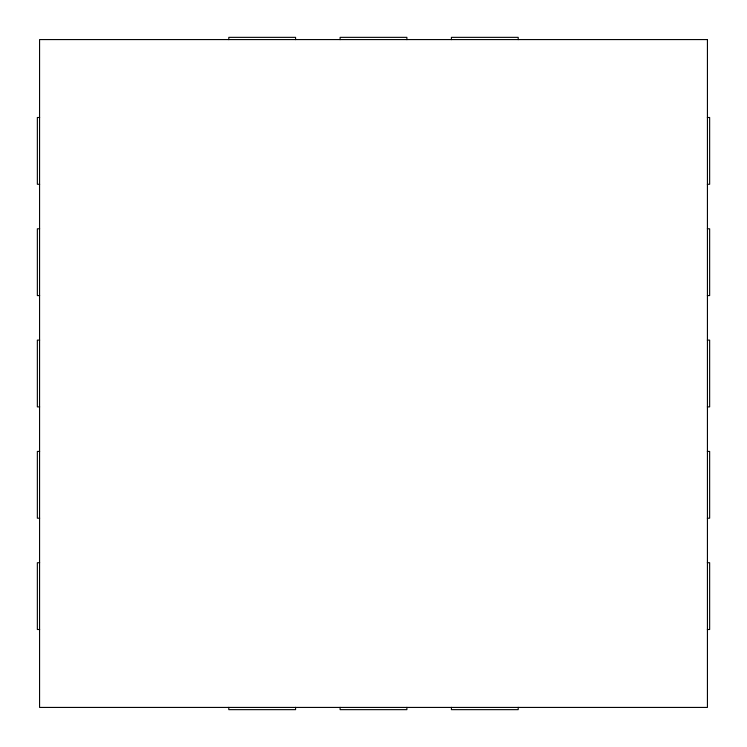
<?xml version="1.0" encoding="UTF-8"?>
<svg xmlns="http://www.w3.org/2000/svg" width="747" height="747" viewBox="0 0 747 747"><rect width="100%" height="100%" fill="white"/><g stroke="black" fill="none" stroke-linecap="round" stroke-linejoin="round"><path stroke-width="1.12" d="M39.656 117.494L37.35 117.494L37.35 184.276L39.656 184.276M707.344 117.494L709.65 117.494L709.65 184.276L707.344 184.276M39.656 228.797L37.35 228.797L37.35 295.588L39.656 295.588M707.344 228.797L709.65 228.797L709.65 295.588L707.344 295.588M39.656 340.109L37.35 340.109L37.35 406.891L39.656 406.891M707.344 340.109L709.65 340.109L709.65 406.891L707.344 406.891M39.656 451.412L37.35 451.412L37.35 518.203L39.656 518.203M707.344 451.412L709.65 451.412L709.65 518.203L707.344 518.203M39.656 562.724L37.35 562.724L37.35 629.506L39.656 629.506M707.344 562.724L709.65 562.724L709.65 629.506L707.344 629.506M518.203 39.656L518.203 37.35L451.412 37.35L451.412 39.656M518.203 707.344L518.203 709.65L451.412 709.65L451.412 707.344M406.891 39.656L406.891 37.35L340.109 37.35L340.109 39.656M406.891 707.344L406.891 709.65L340.109 709.65L340.109 707.344M295.588 39.656L295.588 37.35L228.797 37.35L228.797 39.656M295.588 707.344L295.588 709.65L228.797 709.65L228.797 707.344M707.428 39.572L39.572 39.572L39.572 707.428L707.428 707.428L707.428 39.572"/></g></svg>
